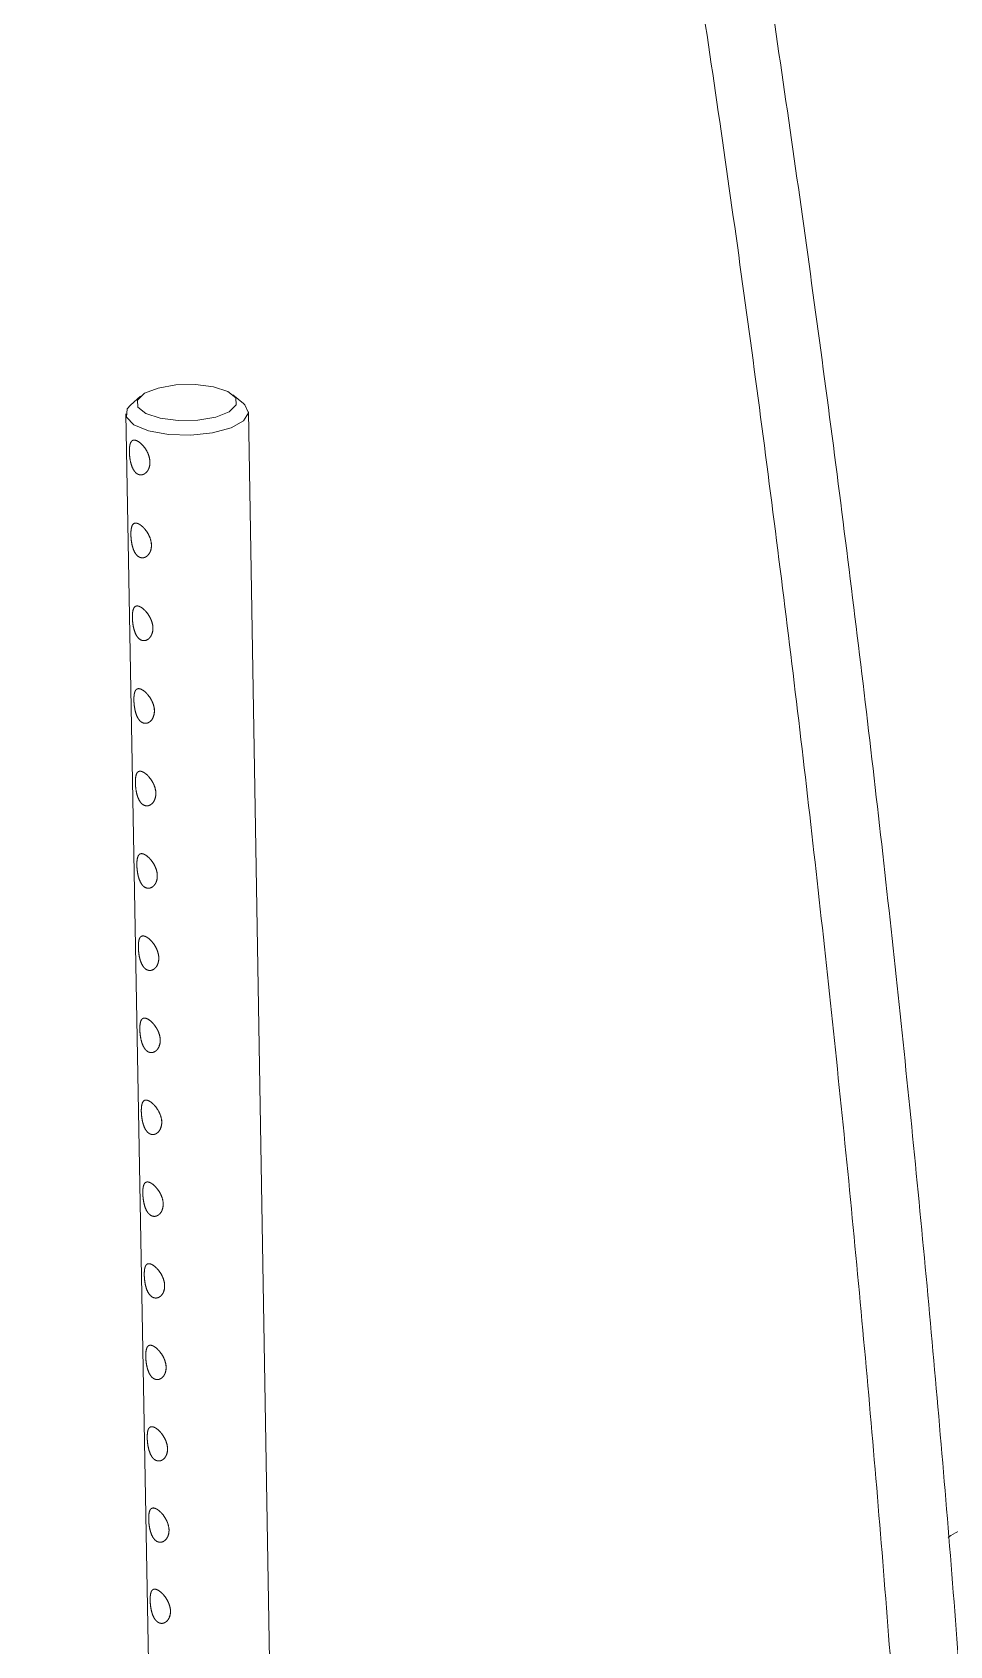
# Model space of a CAD drawing. Header units: millimetres. Extents: x -151 to 157, y -71 to 282.
# Drawn here: x -101.1 to -66.5, y 101.9 to 162.8 of the extents above; entities that cross this region are included whole.
import ezdxf

# ---------------------------------------------------------------- set-up
doc = ezdxf.new("R2010")
doc.units = ezdxf.units.MM

msp = doc.modelspace()

# ---------------------------------------------------------------- linework, layer by layer
at = {"color": 7, "linetype": 'Continuous', "lineweight": 15}
for p, q in [((-96.991, 149.065), (-97.372, 148.727)), ((-93.112, 148.793), (-93.504, 149.119)), ((-97.549, 148.397), (-96.486, 89.653)), ((-91.935, 89.738), (-92.923, 148.468))]:
    msp.add_line(p, q, dxfattribs=at)
at = {"color": 7, "linetype": 'Continuous', "lineweight": 15, "flags": 128}
for points in [[(-96.333, 149.372), (-96.842, 149.172), (-97.108, 148.918), (-97.09, 148.65), (-96.791, 148.408), (-96.255, 148.23), (-95.566, 148.143), (-94.826, 148.159), (-94.151, 148.277), (-93.642, 148.479), (-93.378, 148.733), (-93.397, 149.001), (-93.697, 149.242), (-94.233, 149.419), (-94.921, 149.506), (-95.659, 149.49), (-96.333, 149.372)], [(-93.112, 148.793), (-93.054, 148.74), (-92.924, 148.437), (-93.106, 148.132), (-93.577, 147.868), (-94.272, 147.681), (-95.097, 147.595), (-95.942, 147.622), (-96.691, 147.759), (-97.243, 147.988), (-97.523, 148.276), (-97.494, 148.585), (-97.372, 148.727)]]:
    msp.add_lwpolyline(points, dxfattribs=at)
at = {"color": 7, "linetype": 'Continuous', "lineweight": 15}
msp.add_arc((-65.52, 104.734), 1.601, 66.34185, 128.13069, dxfattribs=at)
for points, knots in [([(-63.957, 50.962), (-63.979, 52.814), (-64.04, 58.195), (-64.264, 67.201), (-64.681, 78.027), (-65.261, 88.983), (-66.002, 100.059), (-66.905, 111.248), (-67.971, 122.539), (-69.199, 133.922), (-70.589, 145.387), (-72.142, 156.925), (-73.856, 168.524), (-75.73, 180.175), (-77.765, 191.867), (-79.957, 203.588), (-82.307, 215.328), (-84.812, 227.076), (-87.471, 238.82), (-90.28, 250.55), (-93.24, 262.253), (-96.009, 272.678), (-97.826, 279.184), (-98.562, 281.818)], [0, 0, 0, 0, 0.026046, 0.075542, 0.125037, 0.174531, 0.224024, 0.273516, 0.323007, 0.372497, 0.421986, 0.471475, 0.520963, 0.570451, 0.619938, 0.669425, 0.718911, 0.768397, 0.817884, 0.86737, 0.916856, 0.966342, 1, 1, 1, 1]), ([(-101.078, 281.113), (-100.509, 279.08), (-98.859, 273.188), (-96.236, 263.395), (-93.26, 251.728), (-90.433, 240.034), (-87.756, 228.323), (-85.232, 216.607), (-82.862, 204.897), (-80.647, 193.204), (-78.591, 181.54), (-76.693, 169.915), (-74.954, 158.34), (-73.377, 146.826), (-71.961, 135.382), (-70.706, 124.021), (-69.613, 112.75), (-68.682, 101.581), (-67.912, 90.523), (-67.302, 79.584), (-66.856, 68.776), (-66.59, 59.234), (-66.514, 53.325), (-66.484, 50.937)], [0, 0, 0, 0, 0.026045, 0.075534, 0.125025, 0.174515, 0.224006, 0.273496, 0.322986, 0.372476, 0.421966, 0.471456, 0.520945, 0.570434, 0.619921, 0.669409, 0.718895, 0.768381, 0.817865, 0.867349, 0.916832, 0.966313, 1, 1, 1, 1]), ([(-96.639, 146.658), (-96.636, 146.491), (-96.649, 146.413), (-96.701, 146.277), (-96.739, 146.22), (-96.829, 146.135), (-96.882, 146.107), (-96.989, 146.087), (-97.044, 146.095), (-97.146, 146.147), (-97.193, 146.19), (-97.273, 146.305), (-97.306, 146.375), (-97.358, 146.533), (-97.378, 146.619), (-97.404, 146.794), (-97.411, 146.883), (-97.414, 147.047), (-97.41, 147.124), (-97.389, 147.251), (-97.372, 147.303), (-97.3, 147.414), (-97.22, 147.426), (-97.067, 147.349), (-97.011, 147.308), (-96.902, 147.202), (-96.847, 147.137), (-96.753, 146.992), (-96.712, 146.911), (-96.655, 146.744), (-96.639, 146.658), (-96.636, 146.491)], [-0.0625, -0.0625, 0, 0, 0.0625, 0.0625, 0.125, 0.125, 0.1875, 0.1875, 0.25, 0.25, 0.3125, 0.3125, 0.375, 0.375, 0.4375, 0.4375, 0.5, 0.5, 0.5625, 0.5625, 0.625, 0.625, 0.75, 0.75, 0.8125, 0.8125, 0.875, 0.875, 0.9375, 0.9375, 1, 1, 1.0625, 1.0625]), ([(-96.583, 143.525), (-96.58, 143.359), (-96.593, 143.281), (-96.645, 143.146), (-96.683, 143.088), (-96.773, 143.004), (-96.826, 142.976), (-96.933, 142.957), (-96.988, 142.965), (-97.09, 143.016), (-97.137, 143.059), (-97.217, 143.174), (-97.25, 143.245), (-97.302, 143.402), (-97.321, 143.489), (-97.347, 143.663), (-97.354, 143.752), (-97.357, 143.916), (-97.353, 143.993), (-97.332, 144.12), (-97.316, 144.171), (-97.244, 144.282), (-97.164, 144.294), (-97.011, 144.216), (-96.955, 144.175), (-96.846, 144.069), (-96.791, 144.004), (-96.697, 143.859), (-96.656, 143.778), (-96.599, 143.611), (-96.583, 143.525), (-96.58, 143.359)], [-0.0625, -0.0625, 0, 0, 0.0625, 0.0625, 0.125, 0.125, 0.1875, 0.1875, 0.25, 0.25, 0.3125, 0.3125, 0.375, 0.375, 0.4375, 0.4375, 0.5, 0.5, 0.5625, 0.5625, 0.625, 0.625, 0.75, 0.75, 0.8125, 0.8125, 0.875, 0.875, 0.9375, 0.9375, 1, 1, 1.0625, 1.0625]), ([(-96.527, 140.398), (-96.524, 140.232), (-96.537, 140.155), (-96.589, 140.019), (-96.627, 139.962), (-96.717, 139.878), (-96.77, 139.85), (-96.877, 139.831), (-96.932, 139.839), (-97.034, 139.891), (-97.08, 139.934), (-97.16, 140.049), (-97.193, 140.12), (-97.245, 140.278), (-97.265, 140.364), (-97.291, 140.538), (-97.298, 140.627), (-97.301, 140.791), (-97.297, 140.867), (-97.276, 140.994), (-97.259, 141.045), (-97.187, 141.155), (-97.108, 141.167), (-96.955, 141.089), (-96.899, 141.048), (-96.79, 140.942), (-96.735, 140.876), (-96.641, 140.731), (-96.6, 140.65), (-96.543, 140.484), (-96.527, 140.398), (-96.524, 140.232)], [-0.0625, -0.0625, 0, 0, 0.0625, 0.0625, 0.125, 0.125, 0.1875, 0.1875, 0.25, 0.25, 0.3125, 0.3125, 0.375, 0.375, 0.4375, 0.4375, 0.5, 0.5, 0.5625, 0.5625, 0.625, 0.625, 0.75, 0.75, 0.8125, 0.8125, 0.875, 0.875, 0.9375, 0.9375, 1, 1, 1.0625, 1.0625]), ([(-96.471, 137.277), (-96.468, 137.111), (-96.482, 137.033), (-96.533, 136.898), (-96.571, 136.841), (-96.661, 136.757), (-96.714, 136.73), (-96.821, 136.711), (-96.876, 136.72), (-96.977, 136.771), (-97.024, 136.815), (-97.104, 136.93), (-97.137, 137.001), (-97.189, 137.158), (-97.208, 137.244), (-97.234, 137.419), (-97.241, 137.507), (-97.244, 137.671), (-97.24, 137.747), (-97.22, 137.873), (-97.203, 137.924), (-97.131, 138.034), (-97.051, 138.045), (-96.898, 137.967), (-96.843, 137.926), (-96.734, 137.819), (-96.679, 137.754), (-96.585, 137.609), (-96.545, 137.528), (-96.488, 137.362), (-96.471, 137.277), (-96.468, 137.111)], [-0.0625, -0.0625, 0, 0, 0.0625, 0.0625, 0.125, 0.125, 0.1875, 0.1875, 0.25, 0.25, 0.3125, 0.3125, 0.375, 0.375, 0.4375, 0.4375, 0.5, 0.5, 0.5625, 0.5625, 0.625, 0.625, 0.75, 0.75, 0.8125, 0.8125, 0.875, 0.875, 0.9375, 0.9375, 1, 1, 1.0625, 1.0625]), ([(-96.416, 134.16), (-96.413, 133.995), (-96.426, 133.918), (-96.478, 133.783), (-96.516, 133.726), (-96.606, 133.642), (-96.658, 133.615), (-96.765, 133.597), (-96.82, 133.605), (-96.921, 133.657), (-96.968, 133.701), (-97.048, 133.816), (-97.081, 133.886), (-97.133, 134.044), (-97.152, 134.13), (-97.178, 134.304), (-97.185, 134.393), (-97.188, 134.556), (-97.184, 134.632), (-97.163, 134.758), (-97.147, 134.809), (-97.075, 134.918), (-96.995, 134.929), (-96.842, 134.85), (-96.787, 134.809), (-96.678, 134.703), (-96.624, 134.637), (-96.529, 134.492), (-96.489, 134.412), (-96.432, 134.246), (-96.416, 134.16), (-96.413, 133.995)], [-0.0625, -0.0625, 0, 0, 0.0625, 0.0625, 0.125, 0.125, 0.1875, 0.1875, 0.25, 0.25, 0.3125, 0.3125, 0.375, 0.375, 0.4375, 0.4375, 0.5, 0.5, 0.5625, 0.5625, 0.625, 0.625, 0.75, 0.75, 0.8125, 0.8125, 0.875, 0.875, 0.9375, 0.9375, 1, 1, 1.0625, 1.0625]), ([(-96.36, 131.049), (-96.357, 130.884), (-96.37, 130.807), (-96.422, 130.673), (-96.46, 130.616), (-96.55, 130.533), (-96.602, 130.506), (-96.709, 130.487), (-96.764, 130.496), (-96.865, 130.548), (-96.912, 130.592), (-96.992, 130.707), (-97.025, 130.778), (-97.077, 130.935), (-97.096, 131.021), (-97.122, 131.195), (-97.129, 131.284), (-97.132, 131.446), (-97.128, 131.522), (-97.107, 131.648), (-97.091, 131.699), (-97.019, 131.807), (-96.939, 131.818), (-96.787, 131.739), (-96.731, 131.697), (-96.622, 131.591), (-96.568, 131.526), (-96.474, 131.381), (-96.433, 131.301), (-96.376, 131.135), (-96.36, 131.049), (-96.357, 130.884)], [-0.0625, -0.0625, 0, 0, 0.0625, 0.0625, 0.125, 0.125, 0.1875, 0.1875, 0.25, 0.25, 0.3125, 0.3125, 0.375, 0.375, 0.4375, 0.4375, 0.5, 0.5, 0.5625, 0.5625, 0.625, 0.625, 0.75, 0.75, 0.8125, 0.8125, 0.875, 0.875, 0.9375, 0.9375, 1, 1, 1.0625, 1.0625]), ([(-96.305, 127.944), (-96.302, 127.779), (-96.315, 127.702), (-96.366, 127.568), (-96.405, 127.511), (-96.494, 127.428), (-96.547, 127.401), (-96.653, 127.383), (-96.708, 127.392), (-96.809, 127.444), (-96.856, 127.488), (-96.936, 127.604), (-96.969, 127.674), (-97.021, 127.832), (-97.04, 127.918), (-97.066, 128.091), (-97.073, 128.18), (-97.076, 128.342), (-97.072, 128.418), (-97.051, 128.543), (-97.035, 128.594), (-96.963, 128.702), (-96.883, 128.712), (-96.731, 128.633), (-96.675, 128.591), (-96.566, 128.485), (-96.512, 128.42), (-96.418, 128.275), (-96.378, 128.195), (-96.321, 128.029), (-96.305, 127.944), (-96.302, 127.779)], [-0.0625, -0.0625, 0, 0, 0.0625, 0.0625, 0.125, 0.125, 0.1875, 0.1875, 0.25, 0.25, 0.3125, 0.3125, 0.375, 0.375, 0.4375, 0.4375, 0.5, 0.5, 0.5625, 0.5625, 0.625, 0.625, 0.75, 0.75, 0.8125, 0.8125, 0.875, 0.875, 0.9375, 0.9375, 1, 1, 1.0625, 1.0625]), ([(-96.249, 124.843), (-96.246, 124.679), (-96.26, 124.602), (-96.311, 124.468), (-96.349, 124.412), (-96.439, 124.329), (-96.491, 124.302), (-96.598, 124.285), (-96.653, 124.294), (-96.754, 124.346), (-96.8, 124.39), (-96.88, 124.505), (-96.913, 124.576), (-96.965, 124.734), (-96.984, 124.82), (-97.01, 124.993), (-97.017, 125.081), (-97.02, 125.244), (-97.016, 125.319), (-96.995, 125.444), (-96.979, 125.495), (-96.907, 125.602), (-96.827, 125.612), (-96.675, 125.532), (-96.62, 125.491), (-96.511, 125.384), (-96.457, 125.319), (-96.363, 125.174), (-96.322, 125.094), (-96.266, 124.929), (-96.249, 124.843), (-96.246, 124.679)], [-0.0625, -0.0625, 0, 0, 0.0625, 0.0625, 0.125, 0.125, 0.1875, 0.1875, 0.25, 0.25, 0.3125, 0.3125, 0.375, 0.375, 0.4375, 0.4375, 0.5, 0.5, 0.5625, 0.5625, 0.625, 0.625, 0.75, 0.75, 0.8125, 0.8125, 0.875, 0.875, 0.9375, 0.9375, 1, 1, 1.0625, 1.0625]), ([(-96.194, 121.748), (-96.191, 121.584), (-96.204, 121.507), (-96.256, 121.374), (-96.294, 121.318), (-96.383, 121.235), (-96.436, 121.209), (-96.542, 121.191), (-96.597, 121.2), (-96.698, 121.253), (-96.745, 121.297), (-96.824, 121.413), (-96.857, 121.483), (-96.909, 121.641), (-96.928, 121.727), (-96.954, 121.9), (-96.961, 121.988), (-96.964, 122.15), (-96.96, 122.225), (-96.939, 122.35), (-96.923, 122.4), (-96.851, 122.507), (-96.772, 122.517), (-96.619, 122.437), (-96.564, 122.395), (-96.455, 122.289), (-96.401, 122.223), (-96.307, 122.079), (-96.267, 121.999), (-96.21, 121.834), (-96.194, 121.748), (-96.191, 121.584)], [-0.0625, -0.0625, 0, 0, 0.0625, 0.0625, 0.125, 0.125, 0.1875, 0.1875, 0.25, 0.25, 0.3125, 0.3125, 0.375, 0.375, 0.4375, 0.4375, 0.5, 0.5, 0.5625, 0.5625, 0.625, 0.625, 0.75, 0.75, 0.8125, 0.8125, 0.875, 0.875, 0.9375, 0.9375, 1, 1, 1.0625, 1.0625]), ([(-96.139, 118.659), (-96.136, 118.495), (-96.149, 118.418), (-96.2, 118.285), (-96.238, 118.229), (-96.328, 118.147), (-96.38, 118.12), (-96.487, 118.103), (-96.541, 118.112), (-96.642, 118.165), (-96.689, 118.209), (-96.769, 118.325), (-96.801, 118.396), (-96.853, 118.553), (-96.872, 118.639), (-96.898, 118.812), (-96.905, 118.9), (-96.908, 119.062), (-96.904, 119.137), (-96.883, 119.261), (-96.867, 119.312), (-96.795, 119.418), (-96.716, 119.427), (-96.564, 119.347), (-96.509, 119.305), (-96.4, 119.199), (-96.346, 119.133), (-96.252, 118.989), (-96.212, 118.909), (-96.155, 118.744), (-96.139, 118.659), (-96.136, 118.495)], [-0.0625, -0.0625, 0, 0, 0.0625, 0.0625, 0.125, 0.125, 0.1875, 0.1875, 0.25, 0.25, 0.3125, 0.3125, 0.375, 0.375, 0.4375, 0.4375, 0.5, 0.5, 0.5625, 0.5625, 0.625, 0.625, 0.75, 0.75, 0.8125, 0.8125, 0.875, 0.875, 0.9375, 0.9375, 1, 1, 1.0625, 1.0625]), ([(-96.084, 115.574), (-96.081, 115.41), (-96.094, 115.334), (-96.145, 115.201), (-96.183, 115.145), (-96.273, 115.064), (-96.325, 115.037), (-96.431, 115.021), (-96.486, 115.03), (-96.587, 115.083), (-96.633, 115.127), (-96.713, 115.243), (-96.746, 115.314), (-96.798, 115.471), (-96.817, 115.557), (-96.842, 115.73), (-96.85, 115.818), (-96.852, 115.979), (-96.848, 116.054), (-96.828, 116.178), (-96.811, 116.228), (-96.74, 116.334), (-96.66, 116.342), (-96.508, 116.262), (-96.453, 116.22), (-96.345, 116.114), (-96.291, 116.048), (-96.197, 115.904), (-96.157, 115.824), (-96.1, 115.659), (-96.084, 115.574), (-96.081, 115.41)], [-0.0625, -0.0625, 0, 0, 0.0625, 0.0625, 0.125, 0.125, 0.1875, 0.1875, 0.25, 0.25, 0.3125, 0.3125, 0.375, 0.375, 0.4375, 0.4375, 0.5, 0.5, 0.5625, 0.5625, 0.625, 0.625, 0.75, 0.75, 0.8125, 0.8125, 0.875, 0.875, 0.9375, 0.9375, 1, 1, 1.0625, 1.0625]), ([(-96.029, 112.495), (-96.026, 112.332), (-96.039, 112.255), (-96.09, 112.123), (-96.128, 112.067), (-96.218, 111.986), (-96.27, 111.96), (-96.376, 111.943), (-96.431, 111.952), (-96.532, 112.006), (-96.578, 112.05), (-96.658, 112.166), (-96.69, 112.237), (-96.742, 112.394), (-96.761, 112.48), (-96.787, 112.653), (-96.794, 112.741), (-96.797, 112.902), (-96.793, 112.976), (-96.772, 113.1), (-96.756, 113.15), (-96.684, 113.255), (-96.605, 113.263), (-96.453, 113.183), (-96.398, 113.141), (-96.289, 113.034), (-96.235, 112.969), (-96.142, 112.825), (-96.102, 112.744), (-96.045, 112.58), (-96.029, 112.495), (-96.026, 112.332)], [-0.0625, -0.0625, 0, 0, 0.0625, 0.0625, 0.125, 0.125, 0.1875, 0.1875, 0.25, 0.25, 0.3125, 0.3125, 0.375, 0.375, 0.4375, 0.4375, 0.5, 0.5, 0.5625, 0.5625, 0.625, 0.625, 0.75, 0.75, 0.8125, 0.8125, 0.875, 0.875, 0.9375, 0.9375, 1, 1, 1.0625, 1.0625]), ([(-95.974, 109.421), (-95.971, 109.258), (-95.984, 109.182), (-96.035, 109.05), (-96.073, 108.994), (-96.163, 108.913), (-96.215, 108.887), (-96.321, 108.871), (-96.376, 108.88), (-96.476, 108.934), (-96.523, 108.978), (-96.602, 109.094), (-96.635, 109.165), (-96.687, 109.322), (-96.705, 109.408), (-96.731, 109.581), (-96.738, 109.668), (-96.741, 109.829), (-96.737, 109.904), (-96.717, 110.027), (-96.7, 110.077), (-96.629, 110.181), (-96.55, 110.189), (-96.398, 110.109), (-96.343, 110.067), (-96.234, 109.96), (-96.18, 109.894), (-96.087, 109.75), (-96.047, 109.67), (-95.99, 109.506), (-95.974, 109.421), (-95.971, 109.258)], [-0.0625, -0.0625, 0, 0, 0.0625, 0.0625, 0.125, 0.125, 0.1875, 0.1875, 0.25, 0.25, 0.3125, 0.3125, 0.375, 0.375, 0.4375, 0.4375, 0.5, 0.5, 0.5625, 0.5625, 0.625, 0.625, 0.75, 0.75, 0.8125, 0.8125, 0.875, 0.875, 0.9375, 0.9375, 1, 1, 1.0625, 1.0625]), ([(-95.919, 106.353), (-95.916, 106.19), (-95.929, 106.114), (-95.981, 105.982), (-96.018, 105.926), (-96.108, 105.846), (-96.16, 105.82), (-96.266, 105.804), (-96.32, 105.813), (-96.421, 105.867), (-96.467, 105.911), (-96.547, 106.028), (-96.579, 106.098), (-96.631, 106.256), (-96.65, 106.341), (-96.676, 106.514), (-96.683, 106.602), (-96.686, 106.762), (-96.682, 106.836), (-96.661, 106.959), (-96.645, 107.009), (-96.574, 107.113), (-96.494, 107.121), (-96.343, 107.04), (-96.288, 106.997), (-96.179, 106.891), (-96.125, 106.825), (-96.032, 106.681), (-95.992, 106.601), (-95.935, 106.437), (-95.919, 106.353), (-95.916, 106.19)], [-0.0625, -0.0625, 0, 0, 0.0625, 0.0625, 0.125, 0.125, 0.1875, 0.1875, 0.25, 0.25, 0.3125, 0.3125, 0.375, 0.375, 0.4375, 0.4375, 0.5, 0.5, 0.5625, 0.5625, 0.625, 0.625, 0.75, 0.75, 0.8125, 0.8125, 0.875, 0.875, 0.9375, 0.9375, 1, 1, 1.0625, 1.0625]), ([(-95.864, 103.289), (-95.861, 103.126), (-95.875, 103.051), (-95.926, 102.919), (-95.964, 102.864), (-96.053, 102.783), (-96.105, 102.758), (-96.211, 102.742), (-96.265, 102.752), (-96.366, 102.806), (-96.412, 102.85), (-96.492, 102.966), (-96.524, 103.037), (-96.576, 103.194), (-96.595, 103.28), (-96.621, 103.452), (-96.628, 103.54), (-96.631, 103.7), (-96.626, 103.774), (-96.606, 103.897), (-96.59, 103.946), (-96.518, 104.05), (-96.439, 104.057), (-96.288, 103.976), (-96.233, 103.934), (-96.124, 103.827), (-96.071, 103.762), (-95.977, 103.617), (-95.937, 103.538), (-95.881, 103.374), (-95.864, 103.289), (-95.861, 103.126)], [-0.0625, -0.0625, 0, 0, 0.0625, 0.0625, 0.125, 0.125, 0.1875, 0.1875, 0.25, 0.25, 0.3125, 0.3125, 0.375, 0.375, 0.4375, 0.4375, 0.5, 0.5, 0.5625, 0.5625, 0.625, 0.625, 0.75, 0.75, 0.8125, 0.8125, 0.875, 0.875, 0.9375, 0.9375, 1, 1, 1.0625, 1.0625])]:
    msp.add_open_spline(points, degree=3, knots=knots, dxfattribs=at)

doc.saveas('drawing.dxf')
